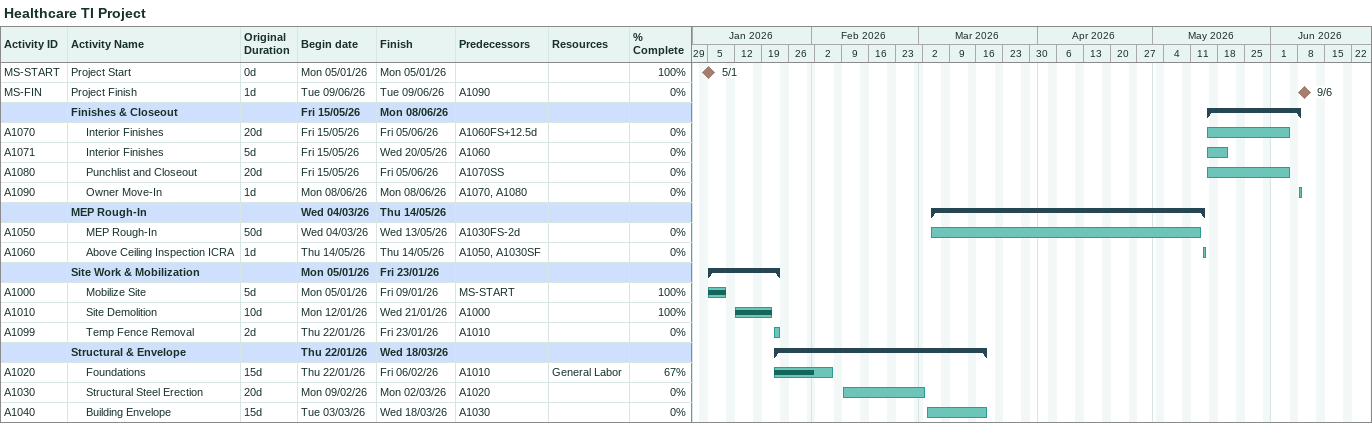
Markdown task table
Healthcare TI Project

| ID | Level | Task | Original duration | Start | Finish | Predecessors | Resources | % complete |
|---|---|---|---|---|---|---|---|---|
| MS-START | 1 | Project Start | 0d | 2026-01-05 | 2026-01-05 |  |  | 100 |
| MS-FIN | 1 | Project Finish | 1d | 2026-06-09 | 2026-06-09 | A1090 |  | 0 |
|  | 1 | **Finishes & Closeout** |  | 2026-05-15 | 2026-06-08 |  |  |  |
| A1070 | 2 | Interior Finishes | 20d | 2026-05-15 | 2026-06-05 | A1060FS+12.5d |  | 0 |
| A1071 | 2 | Interior Finishes | 5d | 2026-05-15 | 2026-05-20 | A1060 |  | 0 |
| A1080 | 2 | Punchlist and Closeout | 20d | 2026-05-15 | 2026-06-05 | A1070SS |  | 0 |
| A1090 | 2 | Owner Move-In | 1d | 2026-06-08 | 2026-06-08 | A1070, A1080 |  | 0 |
|  | 1 | **MEP Rough-In** |  | 2026-03-04 | 2026-05-14 |  |  |  |
| A1050 | 2 | MEP Rough-In | 50d | 2026-03-04 | 2026-05-13 | A1030FS-2d |  | 0 |
| A1060 | 2 | Above Ceiling Inspection ICRA | 1d | 2026-05-14 | 2026-05-14 | A1050, A1030SF |  | 0 |
|  | 1 | **Site Work & Mobilization** |  | 2026-01-05 | 2026-01-23 |  |  |  |
| A1000 | 2 | Mobilize Site | 5d | 2026-01-05 | 2026-01-09 | MS-START |  | 100 |
| A1010 | 2 | Site Demolition | 10d | 2026-01-12 | 2026-01-21 | A1000 |  | 100 |
| A1099 | 2 | Temp Fence Removal | 2d | 2026-01-22 | 2026-01-23 | A1010 |  | 0 |
|  | 1 | **Structural & Envelope** |  | 2026-01-22 | 2026-03-18 |  |  |  |
| A1020 | 2 | Foundations | 15d | 2026-01-22 | 2026-02-06 | A1010 | General Labor | 67 |
| A1030 | 2 | Structural Steel Erection | 20d | 2026-02-09 | 2026-03-02 | A1020 |  | 0 |
| A1040 | 2 | Building Envelope | 15d | 2026-03-03 | 2026-03-18 | A1030 |  | 0 |
